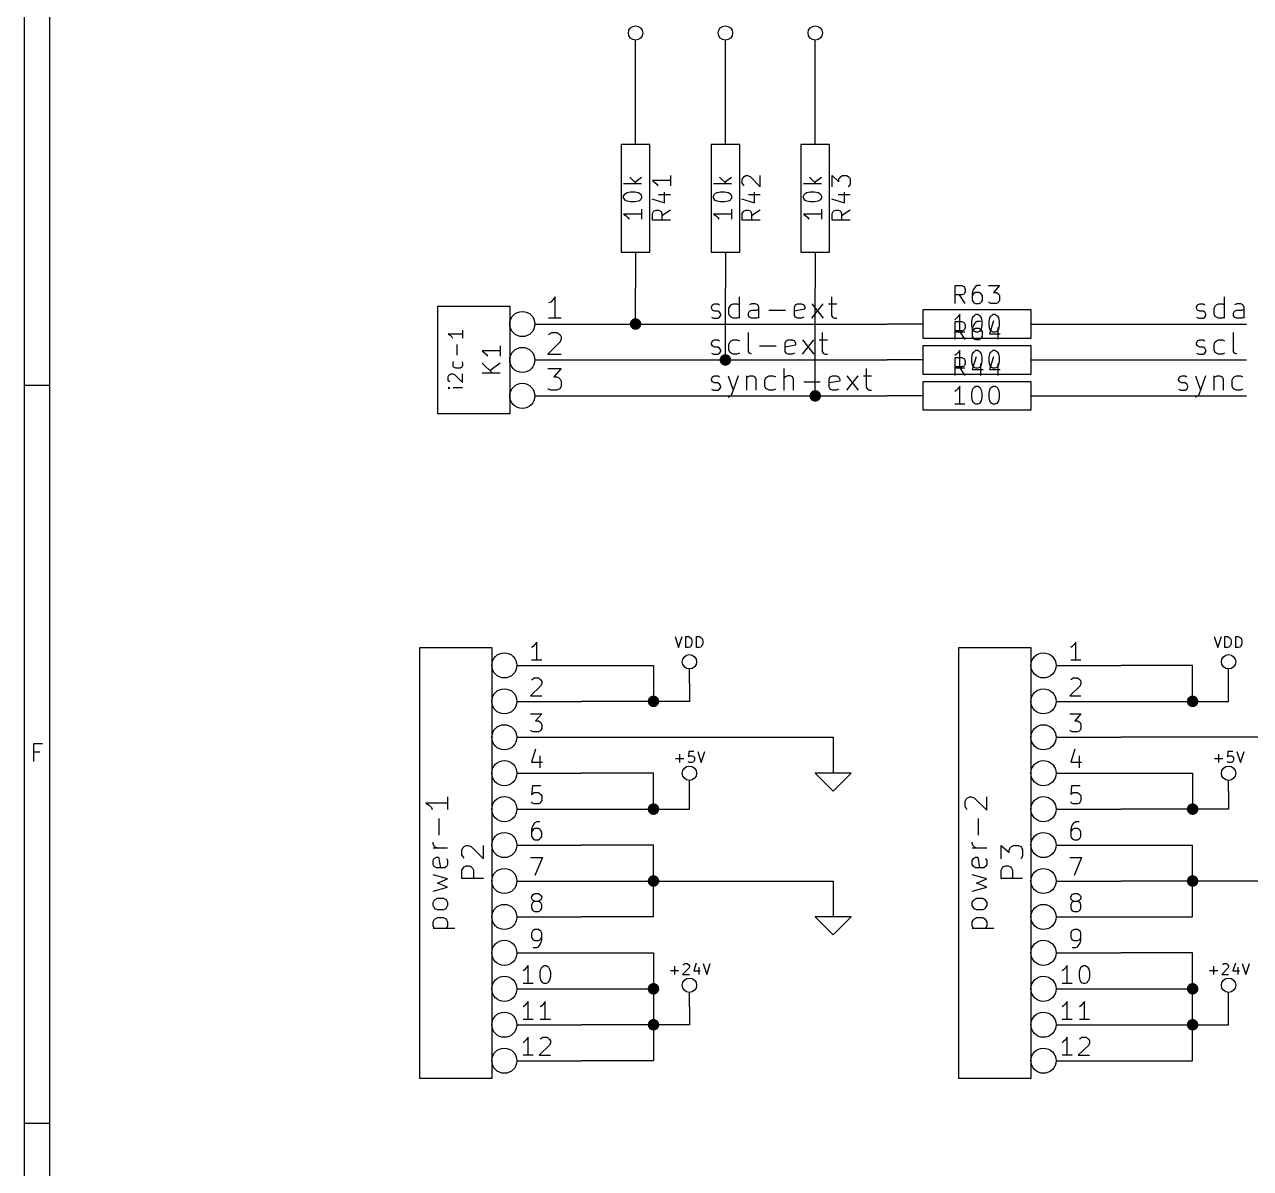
# Model space of a CAD drawing. Extents: x 4000 to 326700, y 4000 to 230000.
# Drawn here: x 4000 to 38110, y 105500 to 137335 of the extents above; entities that cross this region are included whole.
import ezdxf

# ---------------------------------------------------------------- set-up
doc = ezdxf.new("R2010")
doc.units = 0
for name, color, linetype in [('BLACK', 1, 'CONTINUOUS'), ('CYAN', 4, 'CONTINUOUS'), ('GREEN', 3, 'CONTINUOUS'), ('RED', 5, 'CONTINUOUS')]:
    doc.layers.add(name, color=color, linetype=linetype)

msp = doc.modelspace()

# ---------------------------------------------------------------- linework, layer by layer
at = {"layer": 'BLACK'}
for p, q in [((4000, 4000), (4000, 230000)), ((4700, 4700), (4700, 229300)), ((23890, 129160), (23890, 129760)), ((26450, 129760), (26450, 129240)), ((37390, 129160), (37390, 129760)), ((23110, 129470), (23140, 129530)), ((23110, 129440), (23110, 129470)), ((23140, 129390), (23110, 129440)), ((23140, 129530), (23200, 129560)), ((23200, 129360), (23140, 129390)), ((23200, 129560), (23290, 129560)), ((23290, 129360), (23200, 129360)), ((23290, 129560), (23340, 129530)), ((23340, 129330), (23290, 129360)), ((23370, 129270), (23340, 129330)), ((23600, 129440), (23630, 129500)), ((23600, 129270), (23600, 129440)), ((23630, 129500), (23660, 129530)), ((23660, 129530), (23720, 129560)), ((23720, 129560), (23830, 129560)), ((23830, 129560), (23890, 129530)), ((24140, 129300), (24170, 129360)), ((24140, 129240), (24140, 129300)), ((24230, 129560), (24170, 129530)), ((24170, 129360), (24230, 129390)), ((24340, 129560), (24230, 129560)), ((24230, 129390), (24370, 129390)), ((24400, 129530), (24340, 129560)), ((24370, 129390), (24430, 129410)), ((24430, 129470), (24400, 129530)), ((24430, 129160), (24430, 129470)), ((24710, 129390), (25170, 129390)), ((25420, 129470), (25450, 129530)), ((25420, 129240), (25420, 129470)), ((25710, 129410), (25420, 129360)), ((25450, 129530), (25510, 129560)), ((25510, 129560), (25620, 129560)), ((25620, 129560), (25680, 129530)), ((25680, 129530), (25710, 129470)), ((25710, 129470), (25710, 129410)), ((25910, 129160), (26220, 129560)), ((25910, 129560), (26220, 129160)), ((26370, 129560), (26600, 129560)), ((36610, 129470), (36640, 129530)), ((36610, 129440), (36610, 129470)), ((36640, 129390), (36610, 129440)), ((36640, 129530), (36700, 129560)), ((36700, 129360), (36640, 129390)), ((36700, 129560), (36790, 129560)), ((36790, 129360), (36700, 129360)), ((36790, 129560), (36840, 129530)), ((36840, 129330), (36790, 129360)), ((36870, 129270), (36840, 129330)), ((37100, 129440), (37130, 129500)), ((37100, 129270), (37100, 129440)), ((37130, 129500), (37160, 129530)), ((37160, 129530), (37220, 129560)), ((37220, 129560), (37330, 129560)), ((37330, 129560), (37390, 129530)), ((37640, 129300), (37670, 129360)), ((37640, 129240), (37640, 129300)), ((37730, 129560), (37670, 129530)), ((37670, 129360), (37730, 129390)), ((37840, 129560), (37730, 129560)), ((37730, 129390), (37870, 129390)), ((37900, 129530), (37840, 129560)), ((37870, 129390), (37930, 129410)), ((37930, 129470), (37900, 129530)), ((37930, 129160), (37930, 129470)), ((23110, 129190), (23170, 129160)), ((23170, 129160), (23290, 129160)), ((23290, 129160), (23340, 129190)), ((23340, 129190), (23370, 129240)), ((23370, 129240), (23370, 129270)), ((23630, 129210), (23600, 129270)), ((23660, 129190), (23630, 129210)), ((23720, 129160), (23660, 129190)), ((23830, 129160), (23720, 129160)), ((23890, 129190), (23830, 129160)), ((24170, 129190), (24140, 129240)), ((24230, 129160), (24170, 129190)), ((24370, 129160), (24230, 129160)), ((24430, 129190), (24370, 129160)), ((25450, 129190), (25420, 129240)), ((25510, 129160), (25450, 129190)), ((25620, 129160), (25510, 129160)), ((25680, 129190), (25620, 129160)), ((26450, 129240), (26480, 129190)), ((26480, 129190), (26540, 129160)), ((26540, 129160), (26600, 129160)), ((36610, 129190), (36670, 129160)), ((36670, 129160), (36790, 129160)), ((36790, 129160), (36840, 129190)), ((36840, 129190), (36870, 129240)), ((36870, 129240), (36870, 129270)), ((37130, 129210), (37100, 129270)), ((37160, 129190), (37130, 129210)), ((37220, 129160), (37160, 129190)), ((37330, 129160), (37220, 129160)), ((37390, 129190), (37330, 129160)), ((37670, 129190), (37640, 129240)), ((37730, 129160), (37670, 129190)), ((37870, 129160), (37730, 129160)), ((37930, 129190), (37870, 129160)), ((24140, 128240), (24140, 128760)), ((26190, 128760), (26190, 128240)), ((37640, 128240), (37640, 128760)), ((23110, 128470), (23140, 128530)), ((23110, 128440), (23110, 128470)), ((23140, 128390), (23110, 128440)), ((23140, 128530), (23200, 128560)), ((23200, 128360), (23140, 128390)), ((23200, 128560), (23290, 128560)), ((23290, 128360), (23200, 128360)), ((23290, 128560), (23340, 128530)), ((23340, 128330), (23290, 128360)), ((23370, 128270), (23340, 128330)), ((23370, 128240), (23370, 128270)), ((23600, 128440), (23630, 128500)), ((23600, 128270), (23600, 128440)), ((23630, 128210), (23600, 128270)), ((23630, 128500), (23660, 128530)), ((23660, 128530), (23720, 128560)), ((23720, 128560), (23830, 128560)), ((23830, 128560), (23890, 128530)), ((24450, 128390), (24910, 128390)), ((25160, 128470), (25190, 128530)), ((25160, 128240), (25160, 128470)), ((25450, 128410), (25160, 128360)), ((25190, 128530), (25250, 128560)), ((25250, 128560), (25360, 128560)), ((25360, 128560), (25420, 128530)), ((25420, 128530), (25450, 128470)), ((25450, 128470), (25450, 128410)), ((25650, 128160), (25960, 128560)), ((25650, 128560), (25960, 128160)), ((26110, 128560), (26340, 128560)), ((36610, 128470), (36640, 128530)), ((36610, 128440), (36610, 128470)), ((36640, 128390), (36610, 128440)), ((36640, 128530), (36700, 128560)), ((36700, 128360), (36640, 128390)), ((36700, 128560), (36790, 128560)), ((36790, 128360), (36700, 128360)), ((36790, 128560), (36840, 128530)), ((36840, 128330), (36790, 128360)), ((36870, 128270), (36840, 128330)), ((36870, 128240), (36870, 128270)), ((37100, 128440), (37130, 128500)), ((37100, 128270), (37100, 128440)), ((37130, 128210), (37100, 128270)), ((37130, 128500), (37160, 128530)), ((37160, 128530), (37220, 128560)), ((37220, 128560), (37330, 128560)), ((37330, 128560), (37390, 128530)), ((23110, 128190), (23170, 128160)), ((23170, 128160), (23290, 128160)), ((23290, 128160), (23340, 128190)), ((23340, 128190), (23370, 128240)), ((23660, 128190), (23630, 128210)), ((23720, 128160), (23660, 128190)), ((23830, 128160), (23720, 128160)), ((23890, 128190), (23830, 128160)), ((24170, 128190), (24140, 128240)), ((24230, 128160), (24170, 128190)), ((25190, 128190), (25160, 128240)), ((25250, 128160), (25190, 128190)), ((25360, 128160), (25250, 128160)), ((25420, 128190), (25360, 128160)), ((26190, 128240), (26220, 128190)), ((26220, 128190), (26280, 128160)), ((26280, 128160), (26340, 128160)), ((36610, 128190), (36670, 128160)), ((36670, 128160), (36790, 128160)), ((36790, 128160), (36840, 128190)), ((36840, 128190), (36870, 128240)), ((37160, 128190), (37130, 128210)), ((37220, 128160), (37160, 128190)), ((37330, 128160), (37220, 128160)), ((37390, 128190), (37330, 128160)), ((37670, 128190), (37640, 128240)), ((37730, 128160), (37670, 128190)), ((25140, 127160), (25140, 127760)), ((27420, 127760), (27420, 127240)), ((4000, 127300), (4700, 127300)), ((23110, 127470), (23140, 127530)), ((23110, 127440), (23110, 127470)), ((23140, 127390), (23110, 127440)), ((23140, 127530), (23200, 127560)), ((23200, 127360), (23140, 127390)), ((23200, 127560), (23290, 127560)), ((23290, 127360), (23200, 127360)), ((23290, 127560), (23340, 127530)), ((23340, 127330), (23290, 127360)), ((23370, 127270), (23340, 127330)), ((23340, 127190), (23370, 127240)), ((23370, 127240), (23370, 127270)), ((23580, 127560), (23720, 127160)), ((23860, 127560), (23720, 127160)), ((24090, 127560), (24090, 127160)), ((24090, 127500), (24120, 127530)), ((24120, 127530), (24180, 127560)), ((24180, 127560), (24260, 127560)), ((24260, 127560), (24320, 127530)), ((24320, 127530), (24350, 127470)), ((24350, 127470), (24350, 127160)), ((24600, 127440), (24630, 127500)), ((24600, 127270), (24600, 127440)), ((24630, 127210), (24600, 127270)), ((24630, 127500), (24660, 127530)), ((24660, 127530), (24720, 127560)), ((24720, 127560), (24830, 127560)), ((24830, 127560), (24890, 127530)), ((25170, 127530), (25140, 127500)), ((25230, 127560), (25170, 127530)), ((25310, 127560), (25230, 127560)), ((25370, 127530), (25310, 127560)), ((25400, 127470), (25370, 127530)), ((25400, 127160), (25400, 127470)), ((25680, 127390), (26140, 127390)), ((26390, 127470), (26420, 127530)), ((26390, 127240), (26390, 127470)), ((26680, 127410), (26390, 127360)), ((26420, 127190), (26390, 127240)), ((26420, 127530), (26480, 127560)), ((26480, 127560), (26590, 127560)), ((26590, 127560), (26650, 127530)), ((26650, 127530), (26680, 127470)), ((26680, 127470), (26680, 127410)), ((26880, 127160), (27190, 127560)), ((26880, 127560), (27190, 127160)), ((27340, 127560), (27570, 127560)), ((27420, 127240), (27450, 127190)), ((36110, 127470), (36140, 127530)), ((36110, 127440), (36110, 127470)), ((36140, 127390), (36110, 127440)), ((36140, 127530), (36200, 127560)), ((36200, 127360), (36140, 127390)), ((36200, 127560), (36290, 127560)), ((36290, 127360), (36200, 127360)), ((36290, 127560), (36340, 127530)), ((36340, 127330), (36290, 127360)), ((36370, 127270), (36340, 127330)), ((36340, 127190), (36370, 127240)), ((36370, 127240), (36370, 127270)), ((36580, 127560), (36720, 127160)), ((36860, 127560), (36720, 127160)), ((37090, 127560), (37090, 127160)), ((37090, 127500), (37120, 127530)), ((37120, 127530), (37180, 127560)), ((37180, 127560), (37260, 127560)), ((37260, 127560), (37320, 127530)), ((37320, 127530), (37350, 127470)), ((37350, 127470), (37350, 127160)), ((37600, 127440), (37630, 127500)), ((37600, 127270), (37600, 127440)), ((37630, 127210), (37600, 127270)), ((37630, 127500), (37660, 127530)), ((37660, 127530), (37720, 127560)), ((37720, 127560), (37830, 127560)), ((37830, 127560), (37890, 127530)), ((23110, 127190), (23170, 127160)), ((23170, 127160), (23290, 127160)), ((23290, 127160), (23340, 127190)), ((23630, 126990), (23580, 126960)), ((23660, 127010), (23630, 126990)), ((23720, 127160), (23660, 127010)), ((24660, 127190), (24630, 127210)), ((24720, 127160), (24660, 127190)), ((24830, 127160), (24720, 127160)), ((24890, 127190), (24830, 127160)), ((26480, 127160), (26420, 127190)), ((26590, 127160), (26480, 127160)), ((26650, 127190), (26590, 127160)), ((27450, 127190), (27510, 127160)), ((27510, 127160), (27570, 127160)), ((36110, 127190), (36170, 127160)), ((36170, 127160), (36290, 127160)), ((36290, 127160), (36340, 127190)), ((36630, 126990), (36580, 126960)), ((36660, 127010), (36630, 126990)), ((36720, 127160), (36660, 127010)), ((37660, 127190), (37630, 127210)), ((37720, 127160), (37660, 127190)), ((37830, 127160), (37720, 127160)), ((37890, 127190), (37830, 127160)), ((4260, 116830), (4260, 117330)), ((4260, 117330), (4500, 117330)), ((4430, 117090), (4260, 117090)), ((4000, 106760), (4700, 106760))]:
    msp.add_line(p, q, dxfattribs=at)
at = {"layer": 'CYAN'}
for p, q in [((20840, 133090), (21030, 132900)), ((20980, 132950), (21170, 133090)), ((21970, 133130), (21970, 132850)), ((23340, 133090), (23530, 132900)), ((23480, 132950), (23670, 133090)), ((23970, 133040), (24000, 133080)), ((23970, 132920), (23970, 133040)), ((24000, 133080), (24020, 133110)), ((24020, 133110), (24070, 133130)), ((24070, 133130), (24120, 133130)), ((24120, 133130), (24190, 133110)), ((24190, 133110), (24470, 132820)), ((24470, 132820), (24470, 133130)), ((25840, 133090), (26030, 132900)), ((25980, 132950), (26170, 133090)), ((26470, 132820), (26470, 133130)), ((26470, 133130), (26660, 132960)), ((26660, 133040), (26690, 133080)), ((26660, 132960), (26660, 133040)), ((26690, 133080), (26710, 133110)), ((26710, 133110), (26760, 133130)), ((26760, 133130), (26880, 133130)), ((26880, 133130), (26920, 133110)), ((26920, 133110), (26950, 133080)), ((26950, 133080), (26970, 133040)), ((26970, 133040), (26970, 132890)), ((21170, 132900), (20670, 132900)), ((21970, 132990), (21470, 132990)), ((21470, 132990), (21540, 132940)), ((21540, 132940), (21590, 132890)), ((21590, 132890), (21620, 132850)), ((23670, 132900), (23170, 132900)), ((24000, 132870), (23970, 132920)), ((24020, 132850), (24000, 132870)), ((26170, 132900), (25670, 132900)), ((26950, 132850), (26920, 132820)), ((26970, 132890), (26950, 132850)), ((20670, 132560), (20700, 132610)), ((20670, 132510), (20670, 132560)), ((20700, 132470), (20670, 132510)), ((20700, 132610), (20720, 132630)), ((20720, 132440), (20700, 132470)), ((20720, 132630), (20770, 132660)), ((20770, 132420), (20720, 132440)), ((20770, 132660), (20860, 132680)), ((20860, 132400), (20770, 132420)), ((20860, 132680), (20980, 132680)), ((20980, 132400), (20860, 132400)), ((20980, 132680), (21080, 132660)), ((21080, 132420), (20980, 132400)), ((21080, 132660), (21120, 132630)), ((21120, 132440), (21080, 132420)), ((21120, 132630), (21150, 132610)), ((21150, 132470), (21120, 132440)), ((21150, 132610), (21170, 132560)), ((21170, 132510), (21150, 132470)), ((21170, 132560), (21170, 132510)), ((21450, 132480), (21810, 132370)), ((21640, 132600), (21970, 132600)), ((21810, 132370), (21810, 132670)), ((23170, 132560), (23200, 132610)), ((23170, 132510), (23170, 132560)), ((23200, 132470), (23170, 132510)), ((23200, 132610), (23220, 132630)), ((23220, 132440), (23200, 132470)), ((23220, 132630), (23270, 132660)), ((23270, 132420), (23220, 132440)), ((23270, 132660), (23360, 132680)), ((23360, 132400), (23270, 132420)), ((23360, 132680), (23480, 132680)), ((23480, 132400), (23360, 132400)), ((23480, 132680), (23580, 132660)), ((23580, 132420), (23480, 132400)), ((23580, 132660), (23620, 132630)), ((23620, 132440), (23580, 132420)), ((23620, 132630), (23650, 132610)), ((23650, 132470), (23620, 132440)), ((23650, 132610), (23670, 132560)), ((23670, 132510), (23650, 132470)), ((23670, 132560), (23670, 132510)), ((23950, 132480), (24310, 132370)), ((24140, 132600), (24470, 132600)), ((24310, 132370), (24310, 132670)), ((25670, 132560), (25700, 132610)), ((25670, 132510), (25670, 132560)), ((25700, 132470), (25670, 132510)), ((25700, 132610), (25720, 132630)), ((25720, 132440), (25700, 132470)), ((25720, 132630), (25770, 132660)), ((25770, 132420), (25720, 132440)), ((25770, 132660), (25860, 132680)), ((25860, 132400), (25770, 132420)), ((25860, 132680), (25980, 132680)), ((25980, 132400), (25860, 132400)), ((25980, 132680), (26080, 132660)), ((26080, 132420), (25980, 132400)), ((26080, 132660), (26120, 132630)), ((26120, 132440), (26080, 132420)), ((26120, 132630), (26150, 132610)), ((26150, 132470), (26120, 132440)), ((26150, 132610), (26170, 132560)), ((26170, 132510), (26150, 132470)), ((26170, 132560), (26170, 132510)), ((26450, 132480), (26810, 132370)), ((26640, 132600), (26970, 132600)), ((26810, 132370), (26810, 132670)), ((21170, 132060), (20670, 132060)), ((20670, 132060), (20740, 132010)), ((20740, 132010), (20790, 131960)), ((21170, 132200), (21170, 131920)), ((21470, 132080), (21500, 132130)), ((21470, 131890), (21470, 132080)), ((21500, 132130), (21520, 132150)), ((21520, 132150), (21570, 132170)), ((21570, 132170), (21640, 132170)), ((21640, 132170), (21690, 132150)), ((21690, 132150), (21710, 132130)), ((21710, 132130), (21730, 132080)), ((21970, 132170), (21730, 132010)), ((21730, 132080), (21730, 131890)), ((23670, 132060), (23170, 132060)), ((23170, 132060), (23240, 132010)), ((23240, 132010), (23290, 131960)), ((23670, 132200), (23670, 131920)), ((23970, 132080), (24000, 132130)), ((23970, 131890), (23970, 132080)), ((24000, 132130), (24020, 132150)), ((24020, 132150), (24070, 132170)), ((24070, 132170), (24140, 132170)), ((24140, 132170), (24190, 132150)), ((24190, 132150), (24210, 132130)), ((24210, 132130), (24230, 132080)), ((24470, 132170), (24230, 132010)), ((24230, 132080), (24230, 131890)), ((26170, 132060), (25670, 132060)), ((25670, 132060), (25740, 132010)), ((25740, 132010), (25790, 131960)), ((26170, 132200), (26170, 131920)), ((26470, 132080), (26500, 132130)), ((26470, 131890), (26470, 132080)), ((26500, 132130), (26520, 132150)), ((26520, 132150), (26570, 132170)), ((26570, 132170), (26640, 132170)), ((26640, 132170), (26690, 132150)), ((26690, 132150), (26710, 132130)), ((26710, 132130), (26730, 132080)), ((26970, 132170), (26730, 132010)), ((26730, 132080), (26730, 131890)), ((20790, 131960), (20820, 131920)), ((21970, 131890), (21470, 131890)), ((23290, 131960), (23320, 131920)), ((24470, 131890), (23970, 131890)), ((25790, 131960), (25820, 131920)), ((26970, 131890), (26470, 131890)), ((29890, 129570), (29890, 130070)), ((29890, 130070), (30080, 130070)), ((30080, 130070), (30130, 130040)), ((30130, 130040), (30150, 130020)), ((30150, 130020), (30170, 129970)), ((30170, 129970), (30170, 129900)), ((30440, 130020), (30390, 129950)), ((30460, 130040), (30440, 130020)), ((30510, 130070), (30460, 130040)), ((30600, 130070), (30510, 130070)), ((30820, 130070), (31130, 130070)), ((31130, 130070), (30960, 129880)), ((30080, 129810), (29890, 129810)), ((30170, 129570), (30010, 129810)), ((30130, 129830), (30080, 129810)), ((30150, 129850), (30130, 129830)), ((30170, 129900), (30150, 129850)), ((30390, 129950), (30370, 129850)), ((30370, 129850), (30370, 129660)), ((30390, 129830), (30370, 129780)), ((30370, 129660), (30390, 129620)), ((30410, 129850), (30390, 129830)), ((30390, 129620), (30410, 129590)), ((30460, 129880), (30410, 129850)), ((30560, 129880), (30460, 129880)), ((30600, 129850), (30560, 129880)), ((30630, 129830), (30600, 129850)), ((30600, 129590), (30630, 129620)), ((30650, 129780), (30630, 129830)), ((30630, 129620), (30650, 129660)), ((30650, 129660), (30650, 129780)), ((30850, 129590), (30820, 129620)), ((30960, 129880), (31040, 129880)), ((31040, 129880), (31080, 129850)), ((31080, 129850), (31110, 129830)), ((31110, 129620), (31080, 129590)), ((31110, 129830), (31130, 129780)), ((31130, 129660), (31110, 129620)), ((31130, 129780), (31130, 129660)), ((30410, 129590), (30460, 129570)), ((30460, 129570), (30560, 129570)), ((30560, 129570), (30600, 129590)), ((30890, 129570), (30850, 129590)), ((31040, 129570), (30890, 129570)), ((31080, 129590), (31040, 129570)), ((29920, 129150), (29880, 129120)), ((29890, 128570), (29890, 129070)), ((29890, 129070), (30080, 129070)), ((29970, 129200), (29920, 129150)), ((30020, 129270), (29970, 129200)), ((30020, 128770), (30020, 129270)), ((30080, 129070), (30130, 129040)), ((30130, 129040), (30150, 129020)), ((30150, 129020), (30170, 128970)), ((30170, 128970), (30170, 128900)), ((30360, 129080), (30380, 129170)), ((30360, 128960), (30360, 129080)), ((30380, 128860), (30360, 128960)), ((30390, 128950), (30370, 128850)), ((30380, 129170), (30400, 129220)), ((30440, 129020), (30390, 128950)), ((30400, 129220), (30430, 129240)), ((30430, 129240), (30470, 129270)), ((30460, 129040), (30440, 129020)), ((30510, 129070), (30460, 129040)), ((30470, 129270), (30520, 129270)), ((30600, 129070), (30510, 129070)), ((30520, 129270), (30570, 129240)), ((30570, 129240), (30590, 129220)), ((30590, 129220), (30620, 129170)), ((30620, 129170), (30640, 129080)), ((30640, 128960), (30620, 128860)), ((30640, 129080), (30640, 128960)), ((30840, 129080), (30860, 129170)), ((30840, 128960), (30840, 129080)), ((30860, 128860), (30840, 128960)), ((30960, 129090), (30850, 128730)), ((30860, 129170), (30880, 129220)), ((30880, 129220), (30910, 129240)), ((30910, 129240), (30950, 129270)), ((30950, 129270), (31000, 129270)), ((31000, 129270), (31050, 129240)), ((31050, 129240), (31070, 129220)), ((31070, 129220), (31100, 129170)), ((31100, 129170), (31120, 129080)), ((31120, 128960), (31100, 128860)), ((31120, 129080), (31120, 128960)), ((16190, 128720), (15790, 128720)), ((15790, 128720), (15850, 128680)), ((15850, 128680), (15890, 128640)), ((15890, 128640), (15910, 128610)), ((16190, 128830), (16190, 128610)), ((30160, 128770), (29880, 128770)), ((30080, 128810), (29890, 128810)), ((30170, 128570), (30010, 128810)), ((30130, 128830), (30080, 128810)), ((30150, 128850), (30130, 128830)), ((30170, 128900), (30150, 128850)), ((30370, 128850), (30370, 128660)), ((30390, 128830), (30370, 128780)), ((30370, 128660), (30390, 128620)), ((30400, 128820), (30380, 128860)), ((30410, 128850), (30390, 128830)), ((30390, 128620), (30410, 128590)), ((30430, 128790), (30400, 128820)), ((30460, 128880), (30410, 128850)), ((30470, 128770), (30430, 128790)), ((30560, 128880), (30460, 128880)), ((30520, 128770), (30470, 128770)), ((30570, 128790), (30520, 128770)), ((30600, 128850), (30560, 128880)), ((30590, 128820), (30570, 128790)), ((30620, 128860), (30590, 128820)), ((30630, 128830), (30600, 128850)), ((30600, 128590), (30630, 128620)), ((30650, 128780), (30630, 128830)), ((30630, 128620), (30650, 128660)), ((30650, 128660), (30650, 128780)), ((30850, 128730), (31150, 128730)), ((30880, 128820), (30860, 128860)), ((30910, 128790), (30880, 128820)), ((30950, 128770), (30910, 128790)), ((31000, 128770), (30950, 128770)), ((31050, 128790), (31000, 128770)), ((31070, 128820), (31050, 128790)), ((31100, 128860), (31070, 128820)), ((31080, 128900), (31080, 128570)), ((16040, 128130), (16040, 128430)), ((17230, 128390), (17230, 128110)), ((30020, 128270), (29970, 128200)), ((30020, 127770), (30020, 128270)), ((30410, 128590), (30460, 128570)), ((30430, 128240), (30470, 128270)), ((30460, 128570), (30560, 128570)), ((30470, 128270), (30520, 128270)), ((30520, 128270), (30570, 128240)), ((30560, 128570), (30600, 128590)), ((30910, 128240), (30950, 128270)), ((30950, 128270), (31000, 128270)), ((31000, 128270), (31050, 128240)), ((15930, 127920), (15940, 127960)), ((15930, 127840), (15930, 127920)), ((16170, 127960), (16190, 127920)), ((16190, 127920), (16190, 127840)), ((17230, 128250), (16730, 128250)), ((16730, 128250), (16800, 128200)), ((16800, 128200), (16850, 128150)), ((16850, 128150), (16880, 128110)), ((29920, 128150), (29880, 128120)), ((29890, 127570), (29890, 128070)), ((29890, 128070), (30080, 128070)), ((29970, 128200), (29920, 128150)), ((30080, 128070), (30130, 128040)), ((30130, 128040), (30150, 128020)), ((30150, 128020), (30170, 127970)), ((30170, 127970), (30170, 127900)), ((30360, 128080), (30380, 128170)), ((30360, 127960), (30360, 128080)), ((30380, 127860), (30360, 127960)), ((30480, 128090), (30370, 127730)), ((30380, 128170), (30400, 128220)), ((30400, 128220), (30430, 128240)), ((30570, 128240), (30590, 128220)), ((30590, 128220), (30620, 128170)), ((30620, 128170), (30640, 128080)), ((30640, 127960), (30620, 127860)), ((30640, 128080), (30640, 127960)), ((30840, 128080), (30860, 128170)), ((30840, 127960), (30840, 128080)), ((30860, 127860), (30840, 127960)), ((30960, 128090), (30850, 127730)), ((30860, 128170), (30880, 128220)), ((30880, 128220), (30910, 128240)), ((31050, 128240), (31070, 128220)), ((31070, 128220), (31100, 128170)), ((31100, 128170), (31120, 128080)), ((31120, 127960), (31100, 127860)), ((31120, 128080), (31120, 127960)), ((15790, 127540), (15810, 127580)), ((15810, 127580), (15830, 127600)), ((15830, 127600), (15870, 127610)), ((15870, 127610), (15910, 127610)), ((15910, 127610), (15960, 127600)), ((15940, 127800), (15930, 127840)), ((15960, 127790), (15940, 127800)), ((16000, 127770), (15960, 127790)), ((15960, 127600), (16190, 127370)), ((16120, 127770), (16000, 127770)), ((16150, 127790), (16120, 127770)), ((16170, 127800), (16150, 127790)), ((16190, 127840), (16170, 127800)), ((16190, 127370), (16190, 127610)), ((16730, 127910), (17020, 127630)), ((17230, 127630), (16730, 127630)), ((17230, 127910), (16950, 127700)), ((30160, 127770), (29880, 127770)), ((30080, 127810), (29890, 127810)), ((30170, 127570), (30010, 127810)), ((30130, 127830), (30080, 127810)), ((30150, 127850), (30130, 127830)), ((30170, 127900), (30150, 127850)), ((30370, 127730), (30670, 127730)), ((30400, 127820), (30380, 127860)), ((30430, 127790), (30400, 127820)), ((30470, 127770), (30430, 127790)), ((30520, 127770), (30470, 127770)), ((30570, 127790), (30520, 127770)), ((30590, 127820), (30570, 127790)), ((30620, 127860), (30590, 127820)), ((30600, 127900), (30600, 127570)), ((30850, 127730), (31150, 127730)), ((30880, 127820), (30860, 127860)), ((30910, 127790), (30880, 127820)), ((30950, 127770), (30910, 127790)), ((31000, 127770), (30950, 127770)), ((31050, 127790), (31000, 127770)), ((31070, 127820), (31050, 127790)), ((31100, 127860), (31070, 127820)), ((31080, 127900), (31080, 127570)), ((15790, 127440), (15790, 127540)), ((15810, 127410), (15790, 127440)), ((15830, 127390), (15810, 127410)), ((30020, 127270), (29970, 127200)), ((30020, 126770), (30020, 127270)), ((30400, 127220), (30430, 127240)), ((30430, 127240), (30470, 127270)), ((30470, 127270), (30520, 127270)), ((30520, 127270), (30570, 127240)), ((30570, 127240), (30590, 127220)), ((30880, 127220), (30910, 127240)), ((30910, 127240), (30950, 127270)), ((30950, 127270), (31000, 127270)), ((31000, 127270), (31050, 127240)), ((31050, 127240), (31070, 127220)), ((15810, 127230), (15790, 127220)), ((15790, 127220), (15810, 127200)), ((15790, 127220), (15830, 127220)), ((15830, 127220), (15810, 127230)), ((15810, 127200), (15830, 127220)), ((16190, 127220), (15930, 127220)), ((29920, 127150), (29880, 127120)), ((29970, 127200), (29920, 127150)), ((30360, 127080), (30380, 127170)), ((30360, 126960), (30360, 127080)), ((30380, 126860), (30360, 126960)), ((30380, 127170), (30400, 127220)), ((30590, 127220), (30620, 127170)), ((30620, 127170), (30640, 127080)), ((30640, 126960), (30620, 126860)), ((30640, 127080), (30640, 126960)), ((30840, 127080), (30860, 127170)), ((30840, 126960), (30840, 127080)), ((30860, 126860), (30840, 126960)), ((30860, 127170), (30880, 127220)), ((31070, 127220), (31100, 127170)), ((31100, 127170), (31120, 127080)), ((31120, 126960), (31100, 126860)), ((31120, 127080), (31120, 126960)), ((30160, 126770), (29880, 126770)), ((30400, 126820), (30380, 126860)), ((30430, 126790), (30400, 126820)), ((30470, 126770), (30430, 126790)), ((30520, 126770), (30470, 126770)), ((30570, 126790), (30520, 126770)), ((30590, 126820), (30570, 126790)), ((30620, 126860), (30590, 126820)), ((30880, 126820), (30860, 126860)), ((30910, 126790), (30880, 126820)), ((30950, 126770), (30910, 126790)), ((31000, 126770), (30950, 126770)), ((31050, 126790), (31000, 126770)), ((31070, 126820), (31050, 126790)), ((31100, 126860), (31070, 126820)), ((22100, 120300), (22200, 120000)), ((22200, 120000), (22300, 120300)), ((22400, 120000), (22400, 120300)), ((22400, 120300), (22470, 120300)), ((22470, 120300), (22520, 120280)), ((22520, 120280), (22540, 120260)), ((22540, 120260), (22560, 120230)), ((22560, 120070), (22540, 120040)), ((22560, 120230), (22570, 120170)), ((22570, 120130), (22560, 120070)), ((22570, 120170), (22570, 120130)), ((22700, 120000), (22700, 120300)), ((22700, 120300), (22770, 120300)), ((22770, 120300), (22820, 120280)), ((22820, 120280), (22840, 120260)), ((22840, 120260), (22860, 120230)), ((22860, 120070), (22840, 120040)), ((22860, 120230), (22870, 120170)), ((22870, 120130), (22860, 120070)), ((22870, 120170), (22870, 120130)), ((37100, 120300), (37200, 120000)), ((37200, 120000), (37300, 120300)), ((37400, 120000), (37400, 120300)), ((37400, 120300), (37470, 120300)), ((37470, 120300), (37520, 120280)), ((37520, 120280), (37540, 120260)), ((37540, 120260), (37560, 120230)), ((37560, 120070), (37540, 120040)), ((37560, 120230), (37570, 120170)), ((37570, 120130), (37560, 120070)), ((37570, 120170), (37570, 120130)), ((37700, 120000), (37700, 120300)), ((37700, 120300), (37770, 120300)), ((37770, 120300), (37820, 120280)), ((37820, 120280), (37840, 120260)), ((37840, 120260), (37860, 120230)), ((37860, 120070), (37840, 120040)), ((37860, 120230), (37870, 120170)), ((37870, 120130), (37860, 120070)), ((37870, 120170), (37870, 120130)), ((22470, 120000), (22400, 120000)), ((22520, 120010), (22470, 120000)), ((22540, 120040), (22520, 120010)), ((22770, 120000), (22700, 120000)), ((22820, 120010), (22770, 120000)), ((22840, 120040), (22820, 120010)), ((37470, 120000), (37400, 120000)), ((37520, 120010), (37470, 120000)), ((37540, 120040), (37520, 120010)), ((37770, 120000), (37700, 120000)), ((37820, 120010), (37770, 120000)), ((37840, 120040), (37820, 120010)), ((22230, 116800), (22230, 117030)), ((22480, 117100), (22470, 116960)), ((22620, 117100), (22480, 117100)), ((22730, 117100), (22830, 116800)), ((22830, 116800), (22930, 117100)), ((37230, 116800), (37230, 117030)), ((37480, 117100), (37470, 116960)), ((37620, 117100), (37480, 117100)), ((37730, 117100), (37830, 116800)), ((37830, 116800), (37930, 117100)), ((22110, 116910), (22340, 116910)), ((22470, 116960), (22480, 116970)), ((22480, 116810), (22470, 116830)), ((22480, 116970), (22510, 116980)), ((22510, 116800), (22480, 116810)), ((22510, 116980), (22580, 116980)), ((22580, 116800), (22510, 116800)), ((22580, 116980), (22610, 116970)), ((22610, 116810), (22580, 116800)), ((22610, 116970), (22620, 116960)), ((22620, 116830), (22610, 116810)), ((22620, 116960), (22640, 116930)), ((22640, 116860), (22620, 116830)), ((22640, 116930), (22640, 116860)), ((37110, 116910), (37340, 116910)), ((37470, 116960), (37480, 116970)), ((37480, 116810), (37470, 116830)), ((37480, 116970), (37510, 116980)), ((37510, 116800), (37480, 116810)), ((37510, 116980), (37580, 116980)), ((37580, 116800), (37510, 116800)), ((37580, 116980), (37610, 116970)), ((37610, 116810), (37580, 116800)), ((37610, 116970), (37620, 116960)), ((37620, 116830), (37610, 116810)), ((37620, 116960), (37640, 116930)), ((37640, 116860), (37620, 116830)), ((37640, 116930), (37640, 116860)), ((15770, 115670), (15170, 115670)), ((15170, 115670), (15260, 115610)), ((15770, 115840), (15770, 115490)), ((30170, 115720), (30200, 115780)), ((30170, 115580), (30170, 115720)), ((30200, 115780), (30230, 115810)), ((30230, 115810), (30290, 115840)), ((30290, 115840), (30340, 115840)), ((30340, 115840), (30430, 115810)), ((30430, 115810), (30770, 115470)), ((30770, 115470), (30770, 115840)), ((15260, 115610), (15320, 115550)), ((15320, 115550), (15340, 115490)), ((30200, 115520), (30170, 115580)), ((30230, 115490), (30200, 115520)), ((15540, 114780), (15540, 115240)), ((30540, 114780), (30540, 115240)), ((15370, 114530), (15370, 114580)), ((15400, 114470), (15370, 114530)), ((15770, 114410), (15370, 114410)), ((15430, 114440), (15400, 114470)), ((15490, 114410), (15430, 114440)), ((16170, 114370), (16200, 114430)), ((16170, 114230), (16170, 114370)), ((16200, 114430), (16230, 114460)), ((16230, 114460), (16290, 114490)), ((16290, 114490), (16340, 114490)), ((16340, 114490), (16430, 114460)), ((16430, 114460), (16770, 114120)), ((16770, 114120), (16770, 114490)), ((30370, 114530), (30370, 114580)), ((30400, 114470), (30370, 114530)), ((30770, 114410), (30370, 114410)), ((30430, 114440), (30400, 114470)), ((30490, 114410), (30430, 114440)), ((31170, 114120), (31170, 114490)), ((31170, 114490), (31400, 114290)), ((31400, 114370), (31430, 114430)), ((31400, 114290), (31400, 114370)), ((31430, 114430), (31460, 114460)), ((31460, 114460), (31520, 114490)), ((31520, 114490), (31660, 114490)), ((31660, 114490), (31720, 114460)), ((31720, 114460), (31740, 114430)), ((31740, 114430), (31770, 114370)), ((31770, 114370), (31770, 114200)), ((15370, 114070), (15400, 114130)), ((15370, 113960), (15370, 114070)), ((15400, 113900), (15370, 113960)), ((15400, 114130), (15460, 114160)), ((15460, 114160), (15520, 114160)), ((15520, 114160), (15570, 113870)), ((15740, 114130), (15770, 114070)), ((15770, 113960), (15740, 113900)), ((15770, 114070), (15770, 113960)), ((16200, 114170), (16170, 114230)), ((16230, 114140), (16200, 114170)), ((30370, 114070), (30400, 114130)), ((30370, 113960), (30370, 114070)), ((30400, 113900), (30370, 113960)), ((30400, 114130), (30460, 114160)), ((30460, 114160), (30520, 114160)), ((30520, 114160), (30570, 113870)), ((30740, 114130), (30770, 114070)), ((30770, 113960), (30740, 113900)), ((30770, 114070), (30770, 113960)), ((31740, 114140), (31720, 114120)), ((31770, 114200), (31740, 114140)), ((15770, 113560), (15370, 113670)), ((15460, 113870), (15400, 113900)), ((15690, 113870), (15460, 113870)), ((15740, 113900), (15690, 113870)), ((16170, 113800), (16200, 113860)), ((16170, 113570), (16170, 113800)), ((16200, 113860), (16230, 113890)), ((16230, 113890), (16290, 113920)), ((16290, 113920), (16370, 113920)), ((16370, 113920), (16430, 113890)), ((16430, 113890), (16460, 113860)), ((16460, 113860), (16490, 113800)), ((16490, 113800), (16490, 113570)), ((30770, 113560), (30370, 113670)), ((30460, 113870), (30400, 113900)), ((30690, 113870), (30460, 113870)), ((30740, 113900), (30690, 113870)), ((31170, 113800), (31200, 113860)), ((31170, 113570), (31170, 113800)), ((31200, 113860), (31230, 113890)), ((31230, 113890), (31290, 113920)), ((31290, 113920), (31370, 113920)), ((31370, 113920), (31430, 113890)), ((31430, 113890), (31460, 113860)), ((31460, 113860), (31490, 113800)), ((31490, 113800), (31490, 113570)), ((15370, 113220), (15770, 113330)), ((15490, 113440), (15770, 113560)), ((15770, 113330), (15490, 113440)), ((16770, 113570), (16170, 113570)), ((30370, 113220), (30770, 113330)), ((30490, 113440), (30770, 113560)), ((30770, 113330), (30490, 113440)), ((31770, 113570), (31170, 113570)), ((15370, 112900), (15400, 112960)), ((15400, 112960), (15430, 112990)), ((15430, 112990), (15490, 113020)), ((15490, 113020), (15660, 113020)), ((15660, 113020), (15720, 112990)), ((15720, 112990), (15740, 112960)), ((15740, 112960), (15770, 112900)), ((30370, 112900), (30400, 112960)), ((30400, 112960), (30430, 112990)), ((30430, 112990), (30490, 113020)), ((30490, 113020), (30660, 113020)), ((30660, 113020), (30720, 112990)), ((30720, 112990), (30740, 112960)), ((30740, 112960), (30770, 112900)), ((15370, 112820), (15370, 112900)), ((15400, 112760), (15370, 112820)), ((15430, 112730), (15400, 112760)), ((15490, 112700), (15430, 112730)), ((15660, 112700), (15490, 112700)), ((15720, 112730), (15660, 112700)), ((15740, 112760), (15720, 112730)), ((15770, 112820), (15740, 112760)), ((15770, 112900), (15770, 112820)), ((30370, 112820), (30370, 112900)), ((30400, 112760), (30370, 112820)), ((30430, 112730), (30400, 112760)), ((30490, 112700), (30430, 112730)), ((30660, 112700), (30490, 112700)), ((30720, 112730), (30660, 112700)), ((30740, 112760), (30720, 112730)), ((30770, 112820), (30740, 112760)), ((30770, 112900), (30770, 112820)), ((15370, 112360), (15400, 112420)), ((15370, 112250), (15370, 112360)), ((15400, 112190), (15370, 112250)), ((15400, 112420), (15430, 112450)), ((15430, 112450), (15490, 112480)), ((15490, 112480), (15660, 112480)), ((15660, 112480), (15720, 112450)), ((15720, 112450), (15740, 112420)), ((15740, 112420), (15770, 112360)), ((15770, 112250), (15740, 112190)), ((15770, 112360), (15770, 112250)), ((30370, 112360), (30400, 112420)), ((30370, 112250), (30370, 112360)), ((30400, 112190), (30370, 112250)), ((30400, 112420), (30430, 112450)), ((30430, 112450), (30490, 112480)), ((30490, 112480), (30660, 112480)), ((30660, 112480), (30720, 112450)), ((30720, 112450), (30740, 112420)), ((30740, 112420), (30770, 112360)), ((30770, 112250), (30740, 112190)), ((30770, 112360), (30770, 112250)), ((15370, 112190), (15970, 112190)), ((30370, 112190), (30970, 112190)), ((22340, 111180), (22370, 111200)), ((22370, 111200), (22440, 111200)), ((22440, 111200), (22470, 111180)), ((22690, 111210), (22620, 111000)), ((22880, 111200), (22980, 110900)), ((22980, 110900), (23080, 111200)), ((37340, 111180), (37370, 111200)), ((37370, 111200), (37440, 111200)), ((37440, 111200), (37470, 111180)), ((37690, 111210), (37620, 111000)), ((37880, 111200), (37980, 110900)), ((37980, 110900), (38080, 111200)), ((21970, 111010), (22200, 111010)), ((22090, 110900), (22090, 111130)), ((22480, 111070), (22310, 110900)), ((22310, 110900), (22500, 110900)), ((22330, 111170), (22340, 111180)), ((22470, 111180), (22480, 111170)), ((22480, 111170), (22500, 111140)), ((22500, 111110), (22480, 111070)), ((22500, 111140), (22500, 111110)), ((22620, 111000), (22800, 111000)), ((22760, 111100), (22760, 110900)), ((36970, 111010), (37200, 111010)), ((37090, 110900), (37090, 111130)), ((37480, 111070), (37310, 110900)), ((37310, 110900), (37500, 110900)), ((37330, 111170), (37340, 111180)), ((37470, 111180), (37480, 111170)), ((37480, 111170), (37500, 111140)), ((37500, 111110), (37480, 111070)), ((37500, 111140), (37500, 111110)), ((37620, 111000), (37800, 111000)), ((37760, 111100), (37760, 110900))]:
    msp.add_line(p, q, dxfattribs=at)
at = {"layer": 'GREEN'}
for p, q in [((21000, 135000), (21000, 136500)), ((23500, 135000), (23500, 136500)), ((26000, 135000), (26000, 136500)), ((21000, 129000), (21000, 130000)), ((23500, 128000), (23500, 130000)), ((26000, 127000), (26000, 130000)), ((20000, 129000), (28000, 129000)), ((33000, 129000), (38000, 129000)), ((20000, 128000), (28000, 128000)), ((33000, 128000), (38000, 128000)), ((20000, 127000), (28000, 127000)), ((33000, 127000), (38000, 127000)), ((19500, 119500), (21500, 119500)), ((21500, 119500), (21500, 118500)), ((36500, 119500), (34500, 119500)), ((36500, 118500), (36500, 119500)), ((22500, 119000), (22500, 118500)), ((37500, 118500), (37500, 119000)), ((22500, 118500), (19500, 118500)), ((34500, 118500), (37500, 118500)), ((19500, 117500), (26500, 117500)), ((26500, 117500), (26500, 116500)), ((41500, 117500), (34500, 117500)), ((21500, 116500), (19500, 116500)), ((21500, 115500), (21500, 116500)), ((34500, 116500), (36500, 116500)), ((36500, 116500), (36500, 115500)), ((22500, 115500), (22500, 116000)), ((37500, 116000), (37500, 115500)), ((19500, 115500), (22500, 115500)), ((37500, 115500), (34500, 115500)), ((21500, 114500), (19500, 114500)), ((21500, 112500), (21500, 114500)), ((34500, 114500), (36500, 114500)), ((36500, 112500), (36500, 114500)), ((19500, 113500), (26500, 113500)), ((26500, 113500), (26500, 112500)), ((41500, 113500), (34500, 113500)), ((21500, 112500), (19500, 112500)), ((34500, 112500), (36500, 112500)), ((19500, 111500), (21500, 111500)), ((21500, 111500), (21500, 108500)), ((36500, 111500), (34500, 111500)), ((36500, 108500), (36500, 111500)), ((19500, 110500), (21500, 110500)), ((34500, 110500), (36500, 110500)), ((22500, 110000), (22500, 109500)), ((37500, 109500), (37500, 110000)), ((22500, 109500), (19500, 109500)), ((34500, 109500), (37500, 109500)), ((21500, 108500), (19500, 108500)), ((34500, 108500), (36500, 108500))]:
    msp.add_line(p, q, dxfattribs=at)
at = {"layer": 'GREEN', "const_width": 160}
for points in [[(20920, 129000, 1), (21080, 129000, 1)], [(23420, 128000, 1), (23580, 128000, 1)], [(25920, 127000, 1), (26080, 127000, 1)], [(21420, 118500, 1), (21580, 118500, 1)], [(36420, 118500, 1), (36580, 118500, 1)], [(21420, 115500, 1), (21580, 115500, 1)], [(36420, 115500, 1), (36580, 115500, 1)], [(21420, 113500, 1), (21580, 113500, 1)], [(36420, 113500, 1), (36580, 113500, 1)], [(21420, 110500, 1), (21580, 110500, 1)], [(36420, 110500, 1), (36580, 110500, 1)], [(21420, 109500, 1), (21580, 109500, 1)], [(36420, 109500, 1), (36580, 109500, 1)]]:
    msp.add_lwpolyline(points, format="xyb", close=True, dxfattribs=at)
at = {"layer": 'RED'}
for p, q in [((21000, 136500), (21000, 136900)), ((23500, 136500), (23500, 136900)), ((26000, 136500), (26000, 136900)), ((21000, 134000), (21000, 135000)), ((23500, 134000), (23500, 135000)), ((26000, 134000), (26000, 135000)), ((20600, 134000), (20600, 131000)), ((21400, 134000), (20600, 134000)), ((21400, 131000), (21400, 134000)), ((23100, 134000), (23100, 131000)), ((23900, 134000), (23100, 134000)), ((23900, 131000), (23900, 134000)), ((25600, 134000), (25600, 131000)), ((26400, 134000), (25600, 134000)), ((26400, 131000), (26400, 134000)), ((20600, 131000), (21400, 131000)), ((21000, 131000), (21000, 130000)), ((23100, 131000), (23900, 131000)), ((23500, 131000), (23500, 130000)), ((25600, 131000), (26400, 131000)), ((26000, 131000), (26000, 130000)), ((18700, 129670), (18640, 129610)), ((18760, 129760), (18700, 129670)), ((18760, 129160), (18760, 129760)), ((15500, 126500), (15500, 129500)), ((15500, 129500), (17500, 129500)), ((17500, 129500), (17500, 126500)), ((18640, 129610), (18580, 129590)), ((29000, 128600), (29000, 129400)), ((29000, 129400), (32000, 129400)), ((32000, 129400), (32000, 128600)), ((18200, 129000), (20000, 129000)), ((18930, 129160), (18580, 129160)), ((29000, 129000), (28000, 129000)), ((32000, 129000), (33000, 129000)), ((18580, 128700), (18610, 128730)), ((18610, 128730), (18670, 128760)), ((18670, 128760), (18810, 128760)), ((18810, 128760), (18870, 128730)), ((18870, 128730), (18900, 128700)), ((18900, 128700), (18930, 128640)), ((18930, 128640), (18930, 128590)), ((32000, 128600), (29000, 128600)), ((18900, 128500), (18560, 128160)), ((18930, 128590), (18900, 128500)), ((29000, 127600), (29000, 128400)), ((29000, 128400), (32000, 128400)), ((32000, 128400), (32000, 127600)), ((18200, 128000), (20000, 128000)), ((18560, 128160), (18930, 128160)), ((29000, 128000), (28000, 128000)), ((32000, 128000), (33000, 128000)), ((18560, 127760), (18930, 127760)), ((18930, 127760), (18730, 127530)), ((32000, 127600), (29000, 127600)), ((18730, 127530), (18810, 127530)), ((18810, 127530), (18870, 127500)), ((18870, 127500), (18900, 127470)), ((18900, 127470), (18930, 127410)), ((18930, 127270), (18900, 127210)), ((18930, 127410), (18930, 127270)), ((29000, 126600), (29000, 127400)), ((29000, 127400), (32000, 127400)), ((32000, 127400), (32000, 126600)), ((18200, 127000), (20000, 127000)), ((18580, 127190), (18560, 127210)), ((18640, 127160), (18580, 127190)), ((18810, 127160), (18640, 127160)), ((18870, 127190), (18810, 127160)), ((18900, 127210), (18870, 127190)), ((29000, 127000), (28000, 127000)), ((32000, 127000), (33000, 127000)), ((32000, 126600), (29000, 126600)), ((17500, 126500), (15500, 126500)), ((18200, 120080), (18150, 120030)), ((18250, 120150), (18200, 120080)), ((18250, 119650), (18250, 120150)), ((33200, 120080), (33150, 120030)), ((33250, 120150), (33200, 120080)), ((33250, 119650), (33250, 120150)), ((15000, 108000), (15000, 120000)), ((15000, 120000), (17000, 120000)), ((17000, 120000), (17000, 108000)), ((18150, 120030), (18110, 120000)), ((30000, 108000), (30000, 120000)), ((30000, 120000), (32000, 120000)), ((32000, 120000), (32000, 108000)), ((33150, 120030), (33110, 120000)), ((17700, 119500), (19500, 119500)), ((18390, 119650), (18110, 119650)), ((22500, 119000), (22500, 119400)), ((32700, 119500), (34500, 119500)), ((33390, 119650), (33110, 119650)), ((37500, 119000), (37500, 119400)), ((18110, 119100), (18130, 119120)), ((18130, 119120), (18180, 119150)), ((18180, 119150), (18300, 119150)), ((18300, 119150), (18340, 119120)), ((18340, 119120), (18370, 119100)), ((18370, 119100), (18390, 119050)), ((18390, 119050), (18390, 119000)), ((33110, 119100), (33130, 119120)), ((33130, 119120), (33180, 119150)), ((33180, 119150), (33300, 119150)), ((33300, 119150), (33340, 119120)), ((33340, 119120), (33370, 119100)), ((33370, 119100), (33390, 119050)), ((33390, 119050), (33390, 119000)), ((18370, 118930), (18080, 118650)), ((18390, 119000), (18370, 118930)), ((33370, 118930), (33080, 118650)), ((33390, 119000), (33370, 118930)), ((17700, 118500), (19500, 118500)), ((18080, 118650), (18390, 118650)), ((32700, 118500), (34500, 118500)), ((33080, 118650), (33390, 118650)), ((18080, 118150), (18390, 118150)), ((18390, 118150), (18220, 117960)), ((33080, 118150), (33390, 118150)), ((33390, 118150), (33220, 117960)), ((18110, 117670), (18080, 117700)), ((18220, 117960), (18300, 117960)), ((18300, 117960), (18340, 117930)), ((18340, 117930), (18370, 117910)), ((18370, 117700), (18340, 117670)), ((18370, 117910), (18390, 117860)), ((18390, 117740), (18370, 117700)), ((18390, 117860), (18390, 117740)), ((33110, 117670), (33080, 117700)), ((33220, 117960), (33300, 117960)), ((33300, 117960), (33340, 117930)), ((33340, 117930), (33370, 117910)), ((33370, 117700), (33340, 117670)), ((33370, 117910), (33390, 117860)), ((33390, 117740), (33370, 117700)), ((33390, 117860), (33390, 117740)), ((17700, 117500), (19500, 117500)), ((18150, 117650), (18110, 117670)), ((18300, 117650), (18150, 117650)), ((18340, 117670), (18300, 117650)), ((32700, 117500), (34500, 117500)), ((33150, 117650), (33110, 117670)), ((33300, 117650), (33150, 117650)), ((33340, 117670), (33300, 117650)), ((18220, 117170), (18110, 116810)), ((33220, 117170), (33110, 116810)), ((18110, 116810), (18410, 116810)), ((18340, 116980), (18340, 116650)), ((33110, 116810), (33410, 116810)), ((33340, 116980), (33340, 116650)), ((17700, 116500), (19500, 116500)), ((26000, 116500), (26500, 116000)), ((27000, 116500), (26000, 116500)), ((26500, 116000), (27000, 116500)), ((32700, 116500), (34500, 116500)), ((18130, 116150), (18110, 115910)), ((18370, 116150), (18130, 116150)), ((22500, 116000), (22500, 116300)), ((33130, 116150), (33110, 115910)), ((33370, 116150), (33130, 116150)), ((37500, 116000), (37500, 116300)), ((18110, 115910), (18130, 115930)), ((18130, 115670), (18110, 115700)), ((18130, 115930), (18180, 115960)), ((18180, 115650), (18130, 115670)), ((18180, 115960), (18300, 115960)), ((18300, 115650), (18180, 115650)), ((18300, 115960), (18340, 115930)), ((18340, 115670), (18300, 115650)), ((18340, 115930), (18370, 115910)), ((18370, 115700), (18340, 115670)), ((18370, 115910), (18390, 115860)), ((18390, 115740), (18370, 115700)), ((18390, 115860), (18390, 115740)), ((33110, 115910), (33130, 115930)), ((33130, 115670), (33110, 115700)), ((33130, 115930), (33180, 115960)), ((33180, 115650), (33130, 115670)), ((33180, 115960), (33300, 115960)), ((33300, 115650), (33180, 115650)), ((33300, 115960), (33340, 115930)), ((33340, 115670), (33300, 115650)), ((33340, 115930), (33370, 115910)), ((33370, 115700), (33340, 115670)), ((33370, 115910), (33390, 115860)), ((33390, 115740), (33370, 115700)), ((33390, 115860), (33390, 115740)), ((17700, 115500), (19500, 115500)), ((32700, 115500), (34500, 115500)), ((18130, 115030), (18110, 114930)), ((18180, 115100), (18130, 115030)), ((18200, 114960), (18150, 114930)), ((18200, 115120), (18180, 115100)), ((18250, 115150), (18200, 115120)), ((18300, 114960), (18200, 114960)), ((18340, 115150), (18250, 115150)), ((18340, 114930), (18300, 114960)), ((33130, 115030), (33110, 114930)), ((33180, 115100), (33130, 115030)), ((33200, 114960), (33150, 114930)), ((33200, 115120), (33180, 115100)), ((33250, 115150), (33200, 115120)), ((33300, 114960), (33200, 114960)), ((33340, 115150), (33250, 115150)), ((33340, 114930), (33300, 114960)), ((18110, 114930), (18110, 114740)), ((18130, 114910), (18110, 114860)), ((18110, 114740), (18130, 114700)), ((18150, 114930), (18130, 114910)), ((18130, 114700), (18150, 114670)), ((18150, 114670), (18200, 114650)), ((18200, 114650), (18300, 114650)), ((18300, 114650), (18340, 114670)), ((18370, 114910), (18340, 114930)), ((18340, 114670), (18370, 114700)), ((18390, 114860), (18370, 114910)), ((18370, 114700), (18390, 114740)), ((18390, 114740), (18390, 114860)), ((33110, 114930), (33110, 114740)), ((33130, 114910), (33110, 114860)), ((33110, 114740), (33130, 114700)), ((33150, 114930), (33130, 114910)), ((33130, 114700), (33150, 114670)), ((33150, 114670), (33200, 114650)), ((33200, 114650), (33300, 114650)), ((33300, 114650), (33340, 114670)), ((33370, 114910), (33340, 114930)), ((33340, 114670), (33370, 114700)), ((33390, 114860), (33370, 114910)), ((33370, 114700), (33390, 114740)), ((33390, 114740), (33390, 114860)), ((17700, 114500), (19500, 114500)), ((32700, 114500), (34500, 114500)), ((18080, 114150), (18410, 114150)), ((18410, 114150), (18200, 113650)), ((33080, 114150), (33410, 114150)), ((33410, 114150), (33200, 113650)), ((17700, 113500), (19500, 113500)), ((32700, 113500), (34500, 113500)), ((18110, 113050), (18130, 113100)), ((18110, 113030), (18110, 113050)), ((18130, 112980), (18110, 113030)), ((18130, 113100), (18150, 113120)), ((18150, 112960), (18130, 112980)), ((18150, 112910), (18130, 112890)), ((18150, 113120), (18200, 113150)), ((18200, 112930), (18150, 112960)), ((18200, 112930), (18150, 112910)), ((18200, 113150), (18300, 113150)), ((18300, 112930), (18200, 112930)), ((18300, 113150), (18340, 113120)), ((18340, 112960), (18300, 112930)), ((18340, 112910), (18300, 112930)), ((18340, 113120), (18370, 113100)), ((18370, 112980), (18340, 112960)), ((18370, 112890), (18340, 112910)), ((18370, 113100), (18390, 113050)), ((18390, 113030), (18370, 112980)), ((18390, 113050), (18390, 113030)), ((33110, 113050), (33130, 113100)), ((33110, 113030), (33110, 113050)), ((33130, 112980), (33110, 113030)), ((33130, 113100), (33150, 113120)), ((33150, 112960), (33130, 112980)), ((33150, 112910), (33130, 112890)), ((33150, 113120), (33200, 113150)), ((33200, 112930), (33150, 112960)), ((33200, 112930), (33150, 112910)), ((33200, 113150), (33300, 113150)), ((33300, 112930), (33200, 112930)), ((33300, 113150), (33340, 113120)), ((33340, 112960), (33300, 112930)), ((33340, 112910), (33300, 112930)), ((33340, 113120), (33370, 113100)), ((33370, 112980), (33340, 112960)), ((33370, 112890), (33340, 112910)), ((33370, 113100), (33390, 113050)), ((33390, 113030), (33370, 112980)), ((33390, 113050), (33390, 113030)), ((18130, 112890), (18110, 112840)), ((18110, 112840), (18110, 112740)), ((18110, 112740), (18130, 112700)), ((18130, 112700), (18150, 112670)), ((18150, 112670), (18200, 112650)), ((18200, 112650), (18300, 112650)), ((18300, 112650), (18340, 112670)), ((18340, 112670), (18370, 112700)), ((18390, 112840), (18370, 112890)), ((18370, 112700), (18390, 112740)), ((18390, 112740), (18390, 112840)), ((33130, 112890), (33110, 112840)), ((33110, 112840), (33110, 112740)), ((33110, 112740), (33130, 112700)), ((33130, 112700), (33150, 112670)), ((33150, 112670), (33200, 112650)), ((33200, 112650), (33300, 112650)), ((33300, 112650), (33340, 112670)), ((33340, 112670), (33370, 112700)), ((33390, 112840), (33370, 112890)), ((33370, 112700), (33390, 112740)), ((33390, 112740), (33390, 112840)), ((17700, 112500), (19500, 112500)), ((26000, 112500), (26500, 112000)), ((27000, 112500), (26000, 112500)), ((26500, 112000), (27000, 112500)), ((32700, 112500), (34500, 112500)), ((18130, 112100), (18110, 112050)), ((18110, 112050), (18110, 111930)), ((18110, 111930), (18130, 111890)), ((18150, 112120), (18130, 112100)), ((18130, 111890), (18150, 111860)), ((18200, 112150), (18150, 112120)), ((18300, 112150), (18200, 112150)), ((18340, 112120), (18300, 112150)), ((18370, 112100), (18340, 112120)), ((18340, 111860), (18370, 111890)), ((18390, 112050), (18370, 112100)), ((18370, 111890), (18390, 111930)), ((18390, 111860), (18390, 112050)), ((33130, 112100), (33110, 112050)), ((33110, 112050), (33110, 111930)), ((33110, 111930), (33130, 111890)), ((33150, 112120), (33130, 112100)), ((33130, 111890), (33150, 111860)), ((33200, 112150), (33150, 112120)), ((33300, 112150), (33200, 112150)), ((33340, 112120), (33300, 112150)), ((33370, 112100), (33340, 112120)), ((33340, 111860), (33370, 111890)), ((33390, 112050), (33370, 112100)), ((33370, 111890), (33390, 111930)), ((33390, 111860), (33390, 112050)), ((18150, 111860), (18200, 111840)), ((18150, 111650), (18250, 111650)), ((18200, 111840), (18300, 111840)), ((18250, 111650), (18300, 111670)), ((18300, 111840), (18340, 111860)), ((18300, 111670), (18320, 111700)), ((18320, 111700), (18370, 111770)), ((18370, 111770), (18390, 111860)), ((33150, 111860), (33200, 111840)), ((33150, 111650), (33250, 111650)), ((33200, 111840), (33300, 111840)), ((33250, 111650), (33300, 111670)), ((33300, 111840), (33340, 111860)), ((33300, 111670), (33320, 111700)), ((33320, 111700), (33370, 111770)), ((33370, 111770), (33390, 111860)), ((17700, 111500), (19500, 111500)), ((32700, 111500), (34500, 111500)), ((17910, 111030), (17870, 111000)), ((17960, 111080), (17910, 111030)), ((18010, 111150), (17960, 111080)), ((18010, 110650), (18010, 111150)), ((18350, 110960), (18370, 111050)), ((18350, 110840), (18350, 110960)), ((18370, 111050), (18390, 111100)), ((18390, 111100), (18420, 111120)), ((18420, 111120), (18460, 111150)), ((18460, 111150), (18510, 111150)), ((18510, 111150), (18560, 111120)), ((18560, 111120), (18580, 111100)), ((18580, 111100), (18610, 111050)), ((18610, 111050), (18630, 110960)), ((18630, 110960), (18630, 110840)), ((32910, 111030), (32870, 111000)), ((32960, 111080), (32910, 111030)), ((33010, 111150), (32960, 111080)), ((33010, 110650), (33010, 111150)), ((33350, 110960), (33370, 111050)), ((33350, 110840), (33350, 110960)), ((33370, 111050), (33390, 111100)), ((33390, 111100), (33420, 111120)), ((33420, 111120), (33460, 111150)), ((33460, 111150), (33510, 111150)), ((33510, 111150), (33560, 111120)), ((33560, 111120), (33580, 111100)), ((33580, 111100), (33610, 111050)), ((33610, 111050), (33630, 110960)), ((33630, 110960), (33630, 110840)), ((18150, 110650), (17870, 110650)), ((18370, 110740), (18350, 110840)), ((18390, 110700), (18370, 110740)), ((18420, 110670), (18390, 110700)), ((18460, 110650), (18420, 110670)), ((18510, 110650), (18460, 110650)), ((18560, 110670), (18510, 110650)), ((18580, 110700), (18560, 110670)), ((18610, 110740), (18580, 110700)), ((18630, 110840), (18610, 110740)), ((33150, 110650), (32870, 110650)), ((33370, 110740), (33350, 110840)), ((33390, 110700), (33370, 110740)), ((33420, 110670), (33390, 110700)), ((33460, 110650), (33420, 110670)), ((33510, 110650), (33460, 110650)), ((33560, 110670), (33510, 110650)), ((33580, 110700), (33560, 110670)), ((33610, 110740), (33580, 110700)), ((33630, 110840), (33610, 110740)), ((17700, 110500), (19500, 110500)), ((22500, 110000), (22500, 110400)), ((32700, 110500), (34500, 110500)), ((37500, 110000), (37500, 110400)), ((17910, 110030), (17870, 110000)), ((17960, 110080), (17910, 110030)), ((18010, 110150), (17960, 110080)), ((18010, 109650), (18010, 110150)), ((18390, 110030), (18350, 110000)), ((18440, 110080), (18390, 110030)), ((18490, 110150), (18440, 110080)), ((18490, 109650), (18490, 110150)), ((32910, 110030), (32870, 110000)), ((32960, 110080), (32910, 110030)), ((33010, 110150), (32960, 110080)), ((33010, 109650), (33010, 110150)), ((33390, 110030), (33350, 110000)), ((33440, 110080), (33390, 110030)), ((33490, 110150), (33440, 110080)), ((33490, 109650), (33490, 110150)), ((17700, 109500), (19500, 109500)), ((18150, 109650), (17870, 109650)), ((18630, 109650), (18350, 109650)), ((32700, 109500), (34500, 109500)), ((33150, 109650), (32870, 109650)), ((33630, 109650), (33350, 109650)), ((17910, 109030), (17870, 109000)), ((17960, 109080), (17910, 109030)), ((18010, 109150), (17960, 109080)), ((18010, 108650), (18010, 109150)), ((18610, 108930), (18320, 108650)), ((18350, 109100), (18370, 109120)), ((18370, 109120), (18420, 109150)), ((18420, 109150), (18540, 109150)), ((18540, 109150), (18580, 109120)), ((18580, 109120), (18610, 109100)), ((18610, 109100), (18630, 109050)), ((18630, 109000), (18610, 108930)), ((18630, 109050), (18630, 109000)), ((32910, 109030), (32870, 109000)), ((32960, 109080), (32910, 109030)), ((33010, 109150), (32960, 109080)), ((33010, 108650), (33010, 109150)), ((33610, 108930), (33320, 108650)), ((33350, 109100), (33370, 109120)), ((33370, 109120), (33420, 109150)), ((33420, 109150), (33540, 109150)), ((33540, 109150), (33580, 109120)), ((33580, 109120), (33610, 109100)), ((33610, 109100), (33630, 109050)), ((33630, 109000), (33610, 108930)), ((33630, 109050), (33630, 109000)), ((17700, 108500), (19500, 108500)), ((18150, 108650), (17870, 108650)), ((18320, 108650), (18630, 108650)), ((32700, 108500), (34500, 108500)), ((33150, 108650), (32870, 108650)), ((33320, 108650), (33630, 108650)), ((17000, 108000), (15000, 108000)), ((32000, 108000), (30000, 108000))]:
    msp.add_line(p, q, dxfattribs=at)
for centre, radius in [((21000, 137100), 200), ((23500, 137100), 200), ((26000, 137100), 200), ((17850, 129000), 350), ((17850, 128000), 350), ((17850, 127000), 350), ((17350, 119500), 350), ((22500, 119600), 200), ((32350, 119500), 350), ((37500, 119600), 200), ((17350, 118500), 350), ((32350, 118500), 350), ((17350, 117500), 350), ((32350, 117500), 350), ((17350, 116500), 350), ((22500, 116500), 200), ((32350, 116500), 350), ((37500, 116500), 200), ((17350, 115500), 350), ((32350, 115500), 350), ((17350, 114500), 350), ((32350, 114500), 350), ((17350, 113500), 350), ((32350, 113500), 350), ((17350, 112500), 350), ((32350, 112500), 350), ((17350, 111500), 350), ((32350, 111500), 350), ((17350, 110500), 350), ((22500, 110600), 200), ((32350, 110500), 350), ((37500, 110600), 200), ((17350, 109500), 350), ((32350, 109500), 350), ((17350, 108500), 350), ((32350, 108500), 350)]:
    msp.add_circle(centre, radius, dxfattribs=at)

doc.saveas('drawing.dxf')
